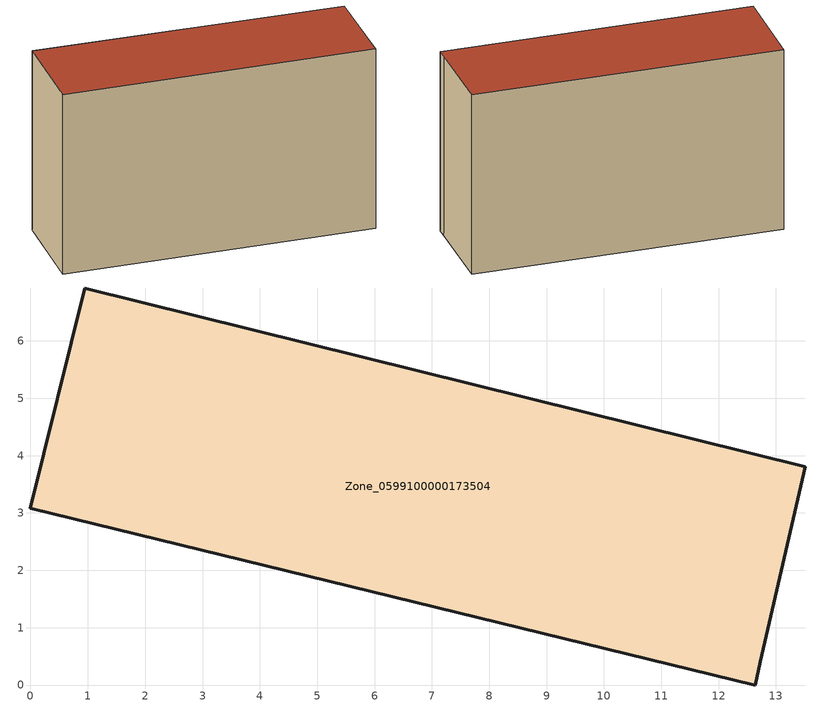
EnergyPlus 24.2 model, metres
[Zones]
Zone_0599100000173504
 floor ground (C_G): 12.72,0.41 12.64,0 0,3.08 0.95,6.92 13.51,3.81 z0
 wall outside (C_F): 13.51,3.81 0.95,6.92 0,3.08 12.64,0 12.72,0.41 13.51,3.81 z0:7.99
 roof outside (C_R): 12.64,0 12.72,0.41 13.51,3.81 0.95,6.92 0,3.08 z7.99
[BUILDING]
Pand.0599100000173504: North Axis=0; Terrain=City; Loads Convergence Tolerance Value=0.04; Temperature Convergence Tolerance Value=0.4; Solar Distribution=FullExterior; Maximum Number of Warmup Days=25; Minimum Number of Warmup Days=1
[Site:Location]
Rotterdam.The.Hague.AP_ZH_NLD Design_Conditions: Latitude=51.96; Longitude=4.45; Time Zone=1; Elevation=-4.5
[SITE:GROUNDTEMPERATURE:BUILDINGSURFACE]
18, 18, 18, 18, 18, 18, 18, 18, 18, 18, 18, 18
[MATERIAL] Thermal Absorptance=0.9; Solar Absorptance=0.7; Visible Absorptance=0.7
Name | Roughness | Thickness | Conductivity | Density | Specific Heat
G.TI.1946 | MediumSmooth | 0.15 | 1 | 540 | 1210
F.TI.1946 | Rough | 0.3 | 0.857143 | 1920 | 840
R.TI.1946 | MediumRough | 0.2 | 0.1 | 1500 | 1000
[CONSTRUCTION]
C_G: G.TI.1946
C_F: F.TI.1946
C_R: R.TI.1946
[ZONE]
Zone_0599100000173504: Type=1; Multiplier=1; Ceiling Height=Autocalculate; Volume=Autocalculate; Floor Area=autocalculate; Part of Total Floor Area=Yes
[ZONEINFILTRATION:DESIGNFLOWRATE]
Infil_Zone_0599100000173504: Zone or ZoneList or Space or SpaceList=Zone_0599100000173504; Schedule=AlwaysOn; Design Flow Rate Calculation Method=Flow/Area; Flow Rate per Floor Area=0.003; Constant Term Coefficient=1; Temperature Term Coefficient=0; Velocity Term Coefficient=0; Velocity Squared Term Coefficient=0
[HVACTEMPLATE:ZONE:IDEALLOADSAIRSYSTEM]
Zone_0599100000173504: Maximum Heating Supply Air Temperature=50; Minimum Cooling Supply Air Temperature=13; Maximum Heating Supply Air Humidity Ratio=0.0156; Minimum Cooling Supply Air Humidity Ratio=0.0077; Heating Limit=NoLimit; Cooling Limit=NoLimit; Dehumidification Control Type=ConstantSensibleHeatRatio; Cooling Sensible Heat Ratio=0.7; Dehumidification Setpoint=60; Humidification Control Type=None; Humidification Setpoint=30; Outdoor Air Method=None; Outdoor Air Flow Rate per Person=0.00944; Outdoor Air Flow Rate per Zone Floor Area=0; Outdoor Air Flow Rate per Zone=0; Demand Controlled Ventilation Type=None; Outdoor Air Economizer Type=NoEconomizer; Heat Recovery Type=None; Sensible Heat Recovery Effectiveness=0.7; Latent Heat Recovery Effectiveness=0.65
[ZONECONTROL:THERMOSTAT]
ThermostatControl_Zone_0599100000173504: Zone or ZoneList=Zone_0599100000173504; Control Type Schedule=DualSetpointControlType; Control 1=Thermostat_Zone_0599100000173504; Temperature Difference Between Cutout And Setpoint=0
[THERMOSTATSETPOINT:DUALSETPOINT]
Thermostat_Zone_0599100000173504: Heating Setpoint Temperature Schedule=HeatingSetpoint_Zone_0599100000173504; Cooling Setpoint Temperature Schedule=CoolingSetpoint_Zone_0599100000173504
[SCHEDULE:COMPACT]
HeatingSetpoint_Zone_0599100000173504: Through: 12/31, For: AllDays, Until: 24:00, 21
CoolingSetpoint_Zone_0599100000173504: Through: 12/31, For: AllDays, Until: 24:00, 24
DualSetpointControlType: Through: 12/31, For: AllDays, Until: 24:00, 4
AlwaysOn: Through: 12/31, For: AllDays, Until: 24:00, 1
